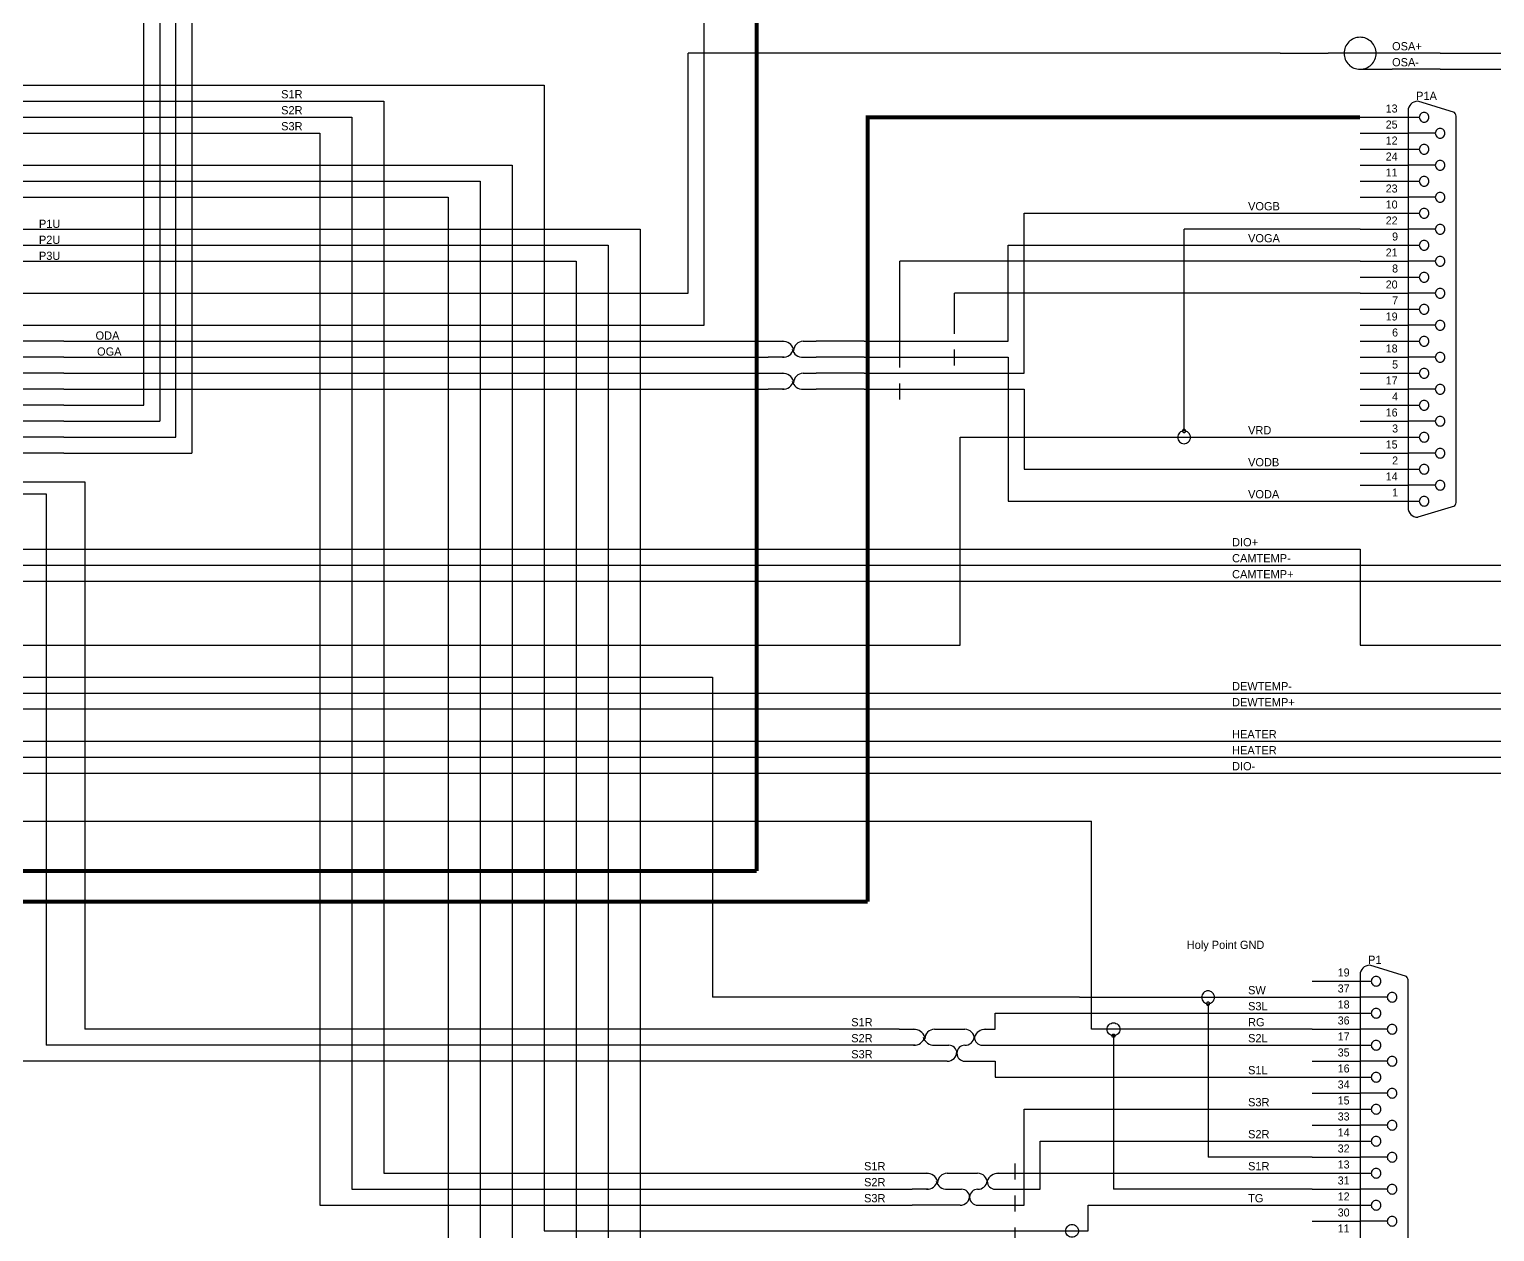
# Model space of a CAD drawing. Extents: x -3.1 to 39.9, y -12.3 to 16.6.
# Drawn here: x 5.88 to 15.04, y 2.93 to 10.45 of the extents above; entities that cross this region are included whole.
import ezdxf

# ---------------------------------------------------------------- set-up
doc = ezdxf.new("R2010")
doc.units = 0
doc.header["$LTSCALE"] = 0.35
doc.header["$MEASUREMENT"] = 0
doc.linetypes.add('HIDDEN', pattern=[0.375, 0.25, -0.125])
for name, color, linetype in [('COMMENTS', 7, 'Continuous'), ('PARTS', 7, 'Continuous'), ('PARTTEXT', 7, 'Continuous'), ('WIRE', 7, 'Continuous')]:
    doc.layers.add(name, color=color, linetype=linetype)

msp = doc.modelspace()

# ---------------------------------------------------------------- linework, layer by layer
for p, q in [((10.1, 8.6), (10.1, 10.6)), ((10, 8.8), (10, 10.3)), ((14.7, 10.3), (15.1577, 10.3)), ((14.7, 10.2), (15.2807, 10.2)), ((14.2, 9.2), (13.1, 9.2)), ((13.1, 8), (13.1, 9.2)), ((11.3231, 8.3412), (11.3231, 9)), ((14.2, 9), (11.3231, 9)), ((11.6645, 8.5459), (11.6645, 8.8)), ((14.2, 8.8), (11.6645, 8.8)), ((13.9, 3.2), (12.6591, 3.2))]:
    msp.add_line(p, q)
at = {"linetype": 'HIDDEN'}
for p, q in [((11.6645, 8.3497), (11.6645, 8.5459)), ((11.3231, 8.1366), (11.3231, 8.3412)), ((12.0425, 3.3605), (12.0425, 2.8))]:
    msp.add_line(p, q, dxfattribs=at)
at = {"lineweight": -3}
for p, q in [((5.7173, 7.621), (6.2311, 7.621)), ((6.2311, 7.621), (6.2311, 4.2)), ((5.7173, 7.5475), (5.9883, 7.5475)), ((5.9883, 7.5475), (5.9883, 4.1)), ((5.7, 5.5), (12.5216, 5.5)), ((12.4457, 4.4), (10.1531, 4.4)), ((11.9199, 4.2), (11.9199, 4.3)), ((13.2499, 4.3), (13.2499, 3.4)), ((11.3199, 4.2), (6.2311, 4.2)), ((12.6591, 4.16), (12.6591, 3.2)), ((11.3199, 4.1), (5.9883, 4.1)), ((11.3199, 4), (5.8176, 4)), ((11.9199, 4), (11.9199, 3.9)), ((13.9, 3.4), (13.2499, 3.4))]:
    msp.add_line(p, q, dxfattribs=at)
at = {"lineweight": -3, "const_width": 0.025}
for points in [[(11.5, 13.7999), (10.4291, 13.7999), (10.4291, 5.1889)], [(12.1, 9.9), (11.1221, 9.9), (11.1221, 4.9983)], [(10.4291, 5.1889), (4.6111, 5.1889), (4.6111, 4.1883), (3.0614, 4.1883), (3.0614, 3.4498)], [(11.1221, 4.9983), (4.9449, 4.9983), (4.9449, 3.8786), (3.3475, 3.8786), (3.3475, 3.4736)]]:
    msp.add_lwpolyline(points, dxfattribs=at)
at = {"layer": 'PARTS'}
for p, q in [((13.7, 10.3), (14, 10.3)), ((14.7, 10.3), (14.4, 10.3)), ((14.7, 10.2), (14.4, 10.2)), ((14.2, 9.9), (14.5, 9.9)), ((14.2, 9.8), (14.5, 9.8)), ((14.2, 9.7), (14.5, 9.7)), ((14.2, 9.6), (14.5, 9.6)), ((14.2, 9.5), (14.5, 9.5)), ((14.2, 9.4), (14.5, 9.4)), ((14.2, 9.3), (14.5, 9.3)), ((14.2, 9.2), (14.5, 9.2)), ((14.2, 9.1), (14.5, 9.1)), ((14.2, 9), (14.5, 9)), ((14.2, 8.9), (14.5, 8.9)), ((14.2, 8.8), (14.5, 8.8)), ((14.2, 8.7), (14.5, 8.7)), ((14.2, 8.6), (14.5, 8.6)), ((6.1, 8.5), (5.8, 8.5)), ((10.2, 8.5), (10.5, 8.5)), ((11.1, 8.5), (10.8, 8.5)), ((14.2, 8.5), (14.5, 8.5)), ((6.1, 8.4), (5.8, 8.4)), ((10.2, 8.4), (10.5, 8.4)), ((11.1, 8.4), (10.8, 8.4)), ((14.2, 8.4), (14.5, 8.4)), ((6.1, 8.3), (5.8, 8.3)), ((10.2, 8.3), (10.5, 8.3)), ((11.1, 8.3), (10.8, 8.3)), ((14.2, 8.3), (14.5, 8.3)), ((6.1, 8.2), (5.8, 8.2)), ((10.2, 8.2), (10.5, 8.2)), ((11.1, 8.2), (10.8, 8.2)), ((14.2, 8.2), (14.5, 8.2)), ((6.1, 8.1), (5.8, 8.1)), ((14.2, 8.1), (14.5, 8.1)), ((6.1, 8), (5.8, 8)), ((14.2, 8), (14.5, 8)), ((6.1, 7.9), (5.8, 7.9)), ((14.2, 7.9), (14.5, 7.9)), ((6.1, 7.8), (5.8, 7.8)), ((14.2, 7.8), (14.5, 7.8)), ((14.2, 7.7), (14.5, 7.7)), ((14.2, 7.6), (14.5, 7.6)), ((14.2, 7.5), (14.5, 7.5)), ((13.9, 4.5), (14.2, 4.5)), ((13.9, 4.4), (14.2, 4.4)), ((13.9, 4.3), (14.2, 4.3)), ((13.9, 4.2), (14.2, 4.2)), ((13.9, 4.1), (14.2, 4.1)), ((13.9, 4), (14.2, 4)), ((13.9, 3.9), (14.2, 3.9)), ((13.9, 3.8), (14.2, 3.8)), ((13.9, 3.7), (14.2, 3.7)), ((13.9, 3.6), (14.2, 3.6)), ((13.9, 3.5), (14.2, 3.5)), ((13.9, 3.4), (14.2, 3.4)), ((13.9, 3.3), (14.2, 3.3)), ((13.9, 3.2), (14.2, 3.2)), ((13.9, 3.1), (14.2, 3.1)), ((13.9, 3), (14.2, 3))]:
    msp.add_line(p, q, dxfattribs=at)
for points in [[(14.3, 10.3, 0.0985), (14.2924, 10.3383, 0.0985), (14.2707, 10.3707, 0.0985), (14.2383, 10.3924, 0.0985), (14.2, 10.4, 0.0985), (14.1617, 10.3924, 0.0985), (14.1293, 10.3707, 0.0985), (14.1076, 10.3383, 0.0985), (14.1, 10.3, 0.0985), (14.1076, 10.2617, 0.0985), (14.1293, 10.2293, 0.0985), (14.1617, 10.2076, 0.0985), (14.2, 10.2, 0.0985), (14.2383, 10.2076, 0.0985), (14.2707, 10.2293, 0.0985), (14.2924, 10.2617, 0.0985)], [(14.63, 9.9, 0.0985), (14.6277, 9.9115, 0.0985), (14.6212, 9.9212, 0.0985), (14.6115, 9.9277, 0.0985), (14.6, 9.93, 0.0985), (14.5885, 9.9277, 0.0985), (14.5788, 9.9212, 0.0985), (14.5723, 9.9115, 0.0985), (14.57, 9.9, 0.0985), (14.5723, 9.8885, 0.0985), (14.5788, 9.8788, 0.0985), (14.5885, 9.8723, 0.0985), (14.6, 9.87, 0.0985), (14.6115, 9.8723, 0.0985), (14.6212, 9.8788, 0.0985), (14.6277, 9.8885, 0.0985)], [(14.73, 9.8, 0.0985), (14.7277, 9.8115, 0.0985), (14.7212, 9.8212, 0.0985), (14.7115, 9.8277, 0.0985), (14.7, 9.83, 0.0985), (14.6885, 9.8277, 0.0985), (14.6788, 9.8212, 0.0985), (14.6723, 9.8115, 0.0985), (14.67, 9.8, 0.0985), (14.6723, 9.7885, 0.0985), (14.6788, 9.7788, 0.0985), (14.6885, 9.7723, 0.0985), (14.7, 9.77, 0.0985), (14.7115, 9.7723, 0.0985), (14.7212, 9.7788, 0.0985), (14.7277, 9.7885, 0.0985)], [(14.63, 9.7, 0.0985), (14.6277, 9.7115, 0.0985), (14.6212, 9.7212, 0.0985), (14.6115, 9.7277, 0.0985), (14.6, 9.73, 0.0985), (14.5885, 9.7277, 0.0985), (14.5788, 9.7212, 0.0985), (14.5723, 9.7115, 0.0985), (14.57, 9.7, 0.0985), (14.5723, 9.6885, 0.0985), (14.5788, 9.6788, 0.0985), (14.5885, 9.6723, 0.0985), (14.6, 9.67, 0.0985), (14.6115, 9.6723, 0.0985), (14.6212, 9.6788, 0.0985), (14.6277, 9.6885, 0.0985)], [(14.73, 9.6, 0.0985), (14.7277, 9.6115, 0.0985), (14.7212, 9.6212, 0.0985), (14.7115, 9.6277, 0.0985), (14.7, 9.63, 0.0985), (14.6885, 9.6277, 0.0985), (14.6788, 9.6212, 0.0985), (14.6723, 9.6115, 0.0985), (14.67, 9.6, 0.0985), (14.6723, 9.5885, 0.0985), (14.6788, 9.5788, 0.0985), (14.6885, 9.5723, 0.0985), (14.7, 9.57, 0.0985), (14.7115, 9.5723, 0.0985), (14.7212, 9.5788, 0.0985), (14.7277, 9.5885, 0.0985)], [(14.63, 9.5, 0.0985), (14.6277, 9.5115, 0.0985), (14.6212, 9.5212, 0.0985), (14.6115, 9.5277, 0.0985), (14.6, 9.53, 0.0985), (14.5885, 9.5277, 0.0985), (14.5788, 9.5212, 0.0985), (14.5723, 9.5115, 0.0985), (14.57, 9.5, 0.0985), (14.5723, 9.4885, 0.0985), (14.5788, 9.4788, 0.0985), (14.5885, 9.4723, 0.0985), (14.6, 9.47, 0.0985), (14.6115, 9.4723, 0.0985), (14.6212, 9.4788, 0.0985), (14.6277, 9.4885, 0.0985)], [(14.73, 9.4, 0.0985), (14.7277, 9.4115, 0.0985), (14.7212, 9.4212, 0.0985), (14.7115, 9.4277, 0.0985), (14.7, 9.43, 0.0985), (14.6885, 9.4277, 0.0985), (14.6788, 9.4212, 0.0985), (14.6723, 9.4115, 0.0985), (14.67, 9.4, 0.0985), (14.6723, 9.3885, 0.0985), (14.6788, 9.3788, 0.0985), (14.6885, 9.3723, 0.0985), (14.7, 9.37, 0.0985), (14.7115, 9.3723, 0.0985), (14.7212, 9.3788, 0.0985), (14.7277, 9.3885, 0.0985)], [(14.63, 9.3, 0.0985), (14.6277, 9.3115, 0.0985), (14.6212, 9.3212, 0.0985), (14.6115, 9.3277, 0.0985), (14.6, 9.33, 0.0985), (14.5885, 9.3277, 0.0985), (14.5788, 9.3212, 0.0985), (14.5723, 9.3115, 0.0985), (14.57, 9.3, 0.0985), (14.5723, 9.2885, 0.0985), (14.5788, 9.2788, 0.0985), (14.5885, 9.2723, 0.0985), (14.6, 9.27, 0.0985), (14.6115, 9.2723, 0.0985), (14.6212, 9.2788, 0.0985), (14.6277, 9.2885, 0.0985)], [(14.73, 9.2, 0.0985), (14.7277, 9.2115, 0.0985), (14.7212, 9.2212, 0.0985), (14.7115, 9.2277, 0.0985), (14.7, 9.23, 0.0985), (14.6885, 9.2277, 0.0985), (14.6788, 9.2212, 0.0985), (14.6723, 9.2115, 0.0985), (14.67, 9.2, 0.0985), (14.6723, 9.1885, 0.0985), (14.6788, 9.1788, 0.0985), (14.6885, 9.1723, 0.0985), (14.7, 9.17, 0.0985), (14.7115, 9.1723, 0.0985), (14.7212, 9.1788, 0.0985), (14.7277, 9.1885, 0.0985)], [(14.63, 9.1, 0.0985), (14.6277, 9.1115, 0.0985), (14.6212, 9.1212, 0.0985), (14.6115, 9.1277, 0.0985), (14.6, 9.13, 0.0985), (14.5885, 9.1277, 0.0985), (14.5788, 9.1212, 0.0985), (14.5723, 9.1115, 0.0985), (14.57, 9.1, 0.0985), (14.5723, 9.0885, 0.0985), (14.5788, 9.0788, 0.0985), (14.5885, 9.0723, 0.0985), (14.6, 9.07, 0.0985), (14.6115, 9.0723, 0.0985), (14.6212, 9.0788, 0.0985), (14.6277, 9.0885, 0.0985)], [(14.73, 9, 0.0985), (14.7277, 9.0115, 0.0985), (14.7212, 9.0212, 0.0985), (14.7115, 9.0277, 0.0985), (14.7, 9.03, 0.0985), (14.6885, 9.0277, 0.0985), (14.6788, 9.0212, 0.0985), (14.6723, 9.0115, 0.0985), (14.67, 9, 0.0985), (14.6723, 8.9885, 0.0985), (14.6788, 8.9788, 0.0985), (14.6885, 8.9723, 0.0985), (14.7, 8.97, 0.0985), (14.7115, 8.9723, 0.0985), (14.7212, 8.9788, 0.0985), (14.7277, 8.9885, 0.0985)], [(14.63, 8.9, 0.0985), (14.6277, 8.9115, 0.0985), (14.6212, 8.9212, 0.0985), (14.6115, 8.9277, 0.0985), (14.6, 8.93, 0.0985), (14.5885, 8.9277, 0.0985), (14.5788, 8.9212, 0.0985), (14.5723, 8.9115, 0.0985), (14.57, 8.9, 0.0985), (14.5723, 8.8885, 0.0985), (14.5788, 8.8788, 0.0985), (14.5885, 8.8723, 0.0985), (14.6, 8.87, 0.0985), (14.6115, 8.8723, 0.0985), (14.6212, 8.8788, 0.0985), (14.6277, 8.8885, 0.0985)], [(14.73, 8.8, 0.0985), (14.7277, 8.8115, 0.0985), (14.7212, 8.8212, 0.0985), (14.7115, 8.8277, 0.0985), (14.7, 8.83, 0.0985), (14.6885, 8.8277, 0.0985), (14.6788, 8.8212, 0.0985), (14.6723, 8.8115, 0.0985), (14.67, 8.8, 0.0985), (14.6723, 8.7885, 0.0985), (14.6788, 8.7788, 0.0985), (14.6885, 8.7723, 0.0985), (14.7, 8.77, 0.0985), (14.7115, 8.7723, 0.0985), (14.7212, 8.7788, 0.0985), (14.7277, 8.7885, 0.0985)], [(14.63, 8.7, 0.0985), (14.6277, 8.7115, 0.0985), (14.6212, 8.7212, 0.0985), (14.6115, 8.7277, 0.0985), (14.6, 8.73, 0.0985), (14.5885, 8.7277, 0.0985), (14.5788, 8.7212, 0.0985), (14.5723, 8.7115, 0.0985), (14.57, 8.7, 0.0985), (14.5723, 8.6885, 0.0985), (14.5788, 8.6788, 0.0985), (14.5885, 8.6723, 0.0985), (14.6, 8.67, 0.0985), (14.6115, 8.6723, 0.0985), (14.6212, 8.6788, 0.0985), (14.6277, 8.6885, 0.0985)], [(14.73, 8.6, 0.0985), (14.7277, 8.6115, 0.0985), (14.7212, 8.6212, 0.0985), (14.7115, 8.6277, 0.0985), (14.7, 8.63, 0.0985), (14.6885, 8.6277, 0.0985), (14.6788, 8.6212, 0.0985), (14.6723, 8.6115, 0.0985), (14.67, 8.6, 0.0985), (14.6723, 8.5885, 0.0985), (14.6788, 8.5788, 0.0985), (14.6885, 8.5723, 0.0985), (14.7, 8.57, 0.0985), (14.7115, 8.5723, 0.0985), (14.7212, 8.5788, 0.0985), (14.7277, 8.5885, 0.0985)], [(14.63, 8.5, 0.0985), (14.6277, 8.5115, 0.0985), (14.6212, 8.5212, 0.0985), (14.6115, 8.5277, 0.0985), (14.6, 8.53, 0.0985), (14.5885, 8.5277, 0.0985), (14.5788, 8.5212, 0.0985), (14.5723, 8.5115, 0.0985), (14.57, 8.5, 0.0985), (14.5723, 8.4885, 0.0985), (14.5788, 8.4788, 0.0985), (14.5885, 8.4723, 0.0985), (14.6, 8.47, 0.0985), (14.6115, 8.4723, 0.0985), (14.6212, 8.4788, 0.0985), (14.6277, 8.4885, 0.0985)], [(14.73, 8.4, 0.0985), (14.7277, 8.4115, 0.0985), (14.7212, 8.4212, 0.0985), (14.7115, 8.4277, 0.0985), (14.7, 8.43, 0.0985), (14.6885, 8.4277, 0.0985), (14.6788, 8.4212, 0.0985), (14.6723, 8.4115, 0.0985), (14.67, 8.4, 0.0985), (14.6723, 8.3885, 0.0985), (14.6788, 8.3788, 0.0985), (14.6885, 8.3723, 0.0985), (14.7, 8.37, 0.0985), (14.7115, 8.3723, 0.0985), (14.7212, 8.3788, 0.0985), (14.7277, 8.3885, 0.0985)], [(14.63, 8.3, 0.0985), (14.6277, 8.3115, 0.0985), (14.6212, 8.3212, 0.0985), (14.6115, 8.3277, 0.0985), (14.6, 8.33, 0.0985), (14.5885, 8.3277, 0.0985), (14.5788, 8.3212, 0.0985), (14.5723, 8.3115, 0.0985), (14.57, 8.3, 0.0985), (14.5723, 8.2885, 0.0985), (14.5788, 8.2788, 0.0985), (14.5885, 8.2723, 0.0985), (14.6, 8.27, 0.0985), (14.6115, 8.2723, 0.0985), (14.6212, 8.2788, 0.0985), (14.6277, 8.2885, 0.0985)], [(14.73, 8.2, 0.0985), (14.7277, 8.2115, 0.0985), (14.7212, 8.2212, 0.0985), (14.7115, 8.2277, 0.0985), (14.7, 8.23, 0.0985), (14.6885, 8.2277, 0.0985), (14.6788, 8.2212, 0.0985), (14.6723, 8.2115, 0.0985), (14.67, 8.2, 0.0985), (14.6723, 8.1885, 0.0985), (14.6788, 8.1788, 0.0985), (14.6885, 8.1723, 0.0985), (14.7, 8.17, 0.0985), (14.7115, 8.1723, 0.0985), (14.7212, 8.1788, 0.0985), (14.7277, 8.1885, 0.0985)], [(14.63, 8.1, 0.0985), (14.6277, 8.1115, 0.0985), (14.6212, 8.1212, 0.0985), (14.6115, 8.1277, 0.0985), (14.6, 8.13, 0.0985), (14.5885, 8.1277, 0.0985), (14.5788, 8.1212, 0.0985), (14.5723, 8.1115, 0.0985), (14.57, 8.1, 0.0985), (14.5723, 8.0885, 0.0985), (14.5788, 8.0788, 0.0985), (14.5885, 8.0723, 0.0985), (14.6, 8.07, 0.0985), (14.6115, 8.0723, 0.0985), (14.6212, 8.0788, 0.0985), (14.6277, 8.0885, 0.0985)], [(14.73, 8, 0.0985), (14.7277, 8.0115, 0.0985), (14.7212, 8.0212, 0.0985), (14.7115, 8.0277, 0.0985), (14.7, 8.03, 0.0985), (14.6885, 8.0277, 0.0985), (14.6788, 8.0212, 0.0985), (14.6723, 8.0115, 0.0985), (14.67, 8, 0.0985), (14.6723, 7.9885, 0.0985), (14.6788, 7.9788, 0.0985), (14.6885, 7.9723, 0.0985), (14.7, 7.97, 0.0985), (14.7115, 7.9723, 0.0985), (14.7212, 7.9788, 0.0985), (14.7277, 7.9885, 0.0985)], [(13.14, 7.9, 0.0985), (13.137, 7.9153, 0.0985), (13.1283, 7.9283, 0.0985), (13.1153, 7.937, 0.0985), (13.1, 7.94, 0.0985), (13.0847, 7.937, 0.0985), (13.0717, 7.9283, 0.0985), (13.063, 7.9153, 0.0985), (13.06, 7.9, 0.0985), (13.063, 7.8847, 0.0985), (13.0717, 7.8717, 0.0985), (13.0847, 7.863, 0.0985), (13.1, 7.86, 0.0985), (13.1153, 7.863, 0.0985), (13.1283, 7.8717, 0.0985), (13.137, 7.8847, 0.0985)], [(13.11, 7.94, 0.0985), (13.1092, 7.9438, 0.0985), (13.1071, 7.9471, 0.0985), (13.1038, 7.9492, 0.0985), (13.1, 7.95, 0.0985), (13.0962, 7.9492, 0.0985), (13.0929, 7.9471, 0.0985), (13.0908, 7.9438, 0.0985), (13.09, 7.94, 0.0985), (13.0908, 7.9362, 0.0985), (13.0929, 7.9329, 0.0985), (13.0962, 7.9308, 0.0985), (13.1, 7.93, 0.0985), (13.1038, 7.9308, 0.0985), (13.1071, 7.9329, 0.0985), (13.1092, 7.9362, 0.0985)], [(14.63, 7.9, 0.0985), (14.6277, 7.9115, 0.0985), (14.6212, 7.9212, 0.0985), (14.6115, 7.9277, 0.0985), (14.6, 7.93, 0.0985), (14.5885, 7.9277, 0.0985), (14.5788, 7.9212, 0.0985), (14.5723, 7.9115, 0.0985), (14.57, 7.9, 0.0985), (14.5723, 7.8885, 0.0985), (14.5788, 7.8788, 0.0985), (14.5885, 7.8723, 0.0985), (14.6, 7.87, 0.0985), (14.6115, 7.8723, 0.0985), (14.6212, 7.8788, 0.0985), (14.6277, 7.8885, 0.0985)], [(14.73, 7.8, 0.0985), (14.7277, 7.8115, 0.0985), (14.7212, 7.8212, 0.0985), (14.7115, 7.8277, 0.0985), (14.7, 7.83, 0.0985), (14.6885, 7.8277, 0.0985), (14.6788, 7.8212, 0.0985), (14.6723, 7.8115, 0.0985), (14.67, 7.8, 0.0985), (14.6723, 7.7885, 0.0985), (14.6788, 7.7788, 0.0985), (14.6885, 7.7723, 0.0985), (14.7, 7.77, 0.0985), (14.7115, 7.7723, 0.0985), (14.7212, 7.7788, 0.0985), (14.7277, 7.7885, 0.0985)], [(14.63, 7.7, 0.0985), (14.6277, 7.7115, 0.0985), (14.6212, 7.7212, 0.0985), (14.6115, 7.7277, 0.0985), (14.6, 7.73, 0.0985), (14.5885, 7.7277, 0.0985), (14.5788, 7.7212, 0.0985), (14.5723, 7.7115, 0.0985), (14.57, 7.7, 0.0985), (14.5723, 7.6885, 0.0985), (14.5788, 7.6788, 0.0985), (14.5885, 7.6723, 0.0985), (14.6, 7.67, 0.0985), (14.6115, 7.6723, 0.0985), (14.6212, 7.6788, 0.0985), (14.6277, 7.6885, 0.0985)], [(14.73, 7.6, 0.0985), (14.7277, 7.6115, 0.0985), (14.7212, 7.6212, 0.0985), (14.7115, 7.6277, 0.0985), (14.7, 7.63, 0.0985), (14.6885, 7.6277, 0.0985), (14.6788, 7.6212, 0.0985), (14.6723, 7.6115, 0.0985), (14.67, 7.6, 0.0985), (14.6723, 7.5885, 0.0985), (14.6788, 7.5788, 0.0985), (14.6885, 7.5723, 0.0985), (14.7, 7.57, 0.0985), (14.7115, 7.5723, 0.0985), (14.7212, 7.5788, 0.0985), (14.7277, 7.5885, 0.0985)], [(14.63, 7.5, 0.0985), (14.6277, 7.5115, 0.0985), (14.6212, 7.5212, 0.0985), (14.6115, 7.5277, 0.0985), (14.6, 7.53, 0.0985), (14.5885, 7.5277, 0.0985), (14.5788, 7.5212, 0.0985), (14.5723, 7.5115, 0.0985), (14.57, 7.5, 0.0985), (14.5723, 7.4885, 0.0985), (14.5788, 7.4788, 0.0985), (14.5885, 7.4723, 0.0985), (14.6, 7.47, 0.0985), (14.6115, 7.4723, 0.0985), (14.6212, 7.4788, 0.0985), (14.6277, 7.4885, 0.0985)], [(14.33, 4.5, 0.0985), (14.3277, 4.5115, 0.0985), (14.3212, 4.5212, 0.0985), (14.3115, 4.5277, 0.0985), (14.3, 4.53, 0.0985), (14.2885, 4.5277, 0.0985), (14.2788, 4.5212, 0.0985), (14.2723, 4.5115, 0.0985), (14.27, 4.5, 0.0985), (14.2723, 4.4885, 0.0985), (14.2788, 4.4788, 0.0985), (14.2885, 4.4723, 0.0985), (14.3, 4.47, 0.0985), (14.3115, 4.4723, 0.0985), (14.3212, 4.4788, 0.0985), (14.3277, 4.4885, 0.0985)], [(13.2899, 4.4, 0.0985), (13.2869, 4.4153, 0.0985), (13.2782, 4.4283, 0.0985), (13.2652, 4.437, 0.0985), (13.2499, 4.44, 0.0985), (13.2346, 4.437, 0.0985), (13.2216, 4.4283, 0.0985), (13.2129, 4.4153, 0.0985), (13.2099, 4.4, 0.0985), (13.2129, 4.3847, 0.0985), (13.2216, 4.3717, 0.0985), (13.2346, 4.363, 0.0985), (13.2499, 4.36, 0.0985), (13.2652, 4.363, 0.0985), (13.2782, 4.3717, 0.0985), (13.2869, 4.3847, 0.0985)], [(14.43, 4.4, 0.0985), (14.4277, 4.4115, 0.0985), (14.4212, 4.4212, 0.0985), (14.4115, 4.4277, 0.0985), (14.4, 4.43, 0.0985), (14.3885, 4.4277, 0.0985), (14.3788, 4.4212, 0.0985), (14.3723, 4.4115, 0.0985), (14.37, 4.4, 0.0985), (14.3723, 4.3885, 0.0985), (14.3788, 4.3788, 0.0985), (14.3885, 4.3723, 0.0985), (14.4, 4.37, 0.0985), (14.4115, 4.3723, 0.0985), (14.4212, 4.3788, 0.0985), (14.4277, 4.3885, 0.0985)], [(13.2599, 4.36, 0.0985), (13.2591, 4.3638, 0.0985), (13.257, 4.3671, 0.0985), (13.2537, 4.3692, 0.0985), (13.2499, 4.37, 0.0985), (13.2461, 4.3692, 0.0985), (13.2428, 4.3671, 0.0985), (13.2407, 4.3638, 0.0985), (13.2399, 4.36, 0.0985), (13.2407, 4.3562, 0.0985), (13.2428, 4.3529, 0.0985), (13.2461, 4.3508, 0.0985), (13.2499, 4.35, 0.0985), (13.2537, 4.3508, 0.0985), (13.257, 4.3529, 0.0985), (13.2591, 4.3562, 0.0985)], [(14.33, 4.3, 0.0985), (14.3277, 4.3115, 0.0985), (14.3212, 4.3212, 0.0985), (14.3115, 4.3277, 0.0985), (14.3, 4.33, 0.0985), (14.2885, 4.3277, 0.0985), (14.2788, 4.3212, 0.0985), (14.2723, 4.3115, 0.0985), (14.27, 4.3, 0.0985), (14.2723, 4.2885, 0.0985), (14.2788, 4.2788, 0.0985), (14.2885, 4.2723, 0.0985), (14.3, 4.27, 0.0985), (14.3115, 4.2723, 0.0985), (14.3212, 4.2788, 0.0985), (14.3277, 4.2885, 0.0985)], [(12.699, 4.2, -0.0985), (12.696, 4.1847, -0.0985), (12.6873, 4.1717, -0.0985), (12.6743, 4.163, -0.0985), (12.659, 4.16, -0.0985), (12.6437, 4.163, -0.0985), (12.6307, 4.1717, -0.0985), (12.622, 4.1847, -0.0985), (12.619, 4.2, -0.0985), (12.622, 4.2153, -0.0985), (12.6307, 4.2283, -0.0985), (12.6437, 4.237, -0.0985), (12.659, 4.24, -0.0985), (12.6743, 4.237, -0.0985), (12.6873, 4.2283, -0.0985), (12.696, 4.2153, -0.0985)], [(14.43, 4.2, 0.0985), (14.4277, 4.2115, 0.0985), (14.4212, 4.2212, 0.0985), (14.4115, 4.2277, 0.0985), (14.4, 4.23, 0.0985), (14.3885, 4.2277, 0.0985), (14.3788, 4.2212, 0.0985), (14.3723, 4.2115, 0.0985), (14.37, 4.2, 0.0985), (14.3723, 4.1885, 0.0985), (14.3788, 4.1788, 0.0985), (14.3885, 4.1723, 0.0985), (14.4, 4.17, 0.0985), (14.4115, 4.1723, 0.0985), (14.4212, 4.1788, 0.0985), (14.4277, 4.1885, 0.0985)], [(12.669, 4.16, -0.0985), (12.6682, 4.1562, -0.0985), (12.6661, 4.1529, -0.0985), (12.6628, 4.1508, -0.0985), (12.659, 4.15, -0.0985), (12.6552, 4.1508, -0.0985), (12.6519, 4.1529, -0.0985), (12.6498, 4.1562, -0.0985), (12.649, 4.16, -0.0985), (12.6498, 4.1638, -0.0985), (12.6519, 4.1671, -0.0985), (12.6552, 4.1692, -0.0985), (12.659, 4.17, -0.0985), (12.6628, 4.1692, -0.0985), (12.6661, 4.1671, -0.0985), (12.6682, 4.1638, -0.0985)], [(14.33, 4.1, 0.0985), (14.3277, 4.1115, 0.0985), (14.3212, 4.1212, 0.0985), (14.3115, 4.1277, 0.0985), (14.3, 4.13, 0.0985), (14.2885, 4.1277, 0.0985), (14.2788, 4.1212, 0.0985), (14.2723, 4.1115, 0.0985), (14.27, 4.1, 0.0985), (14.2723, 4.0885, 0.0985), (14.2788, 4.0788, 0.0985), (14.2885, 4.0723, 0.0985), (14.3, 4.07, 0.0985), (14.3115, 4.0723, 0.0985), (14.3212, 4.0788, 0.0985), (14.3277, 4.0885, 0.0985)], [(14.43, 4, 0.0985), (14.4277, 4.0115, 0.0985), (14.4212, 4.0212, 0.0985), (14.4115, 4.0277, 0.0985), (14.4, 4.03, 0.0985), (14.3885, 4.0277, 0.0985), (14.3788, 4.0212, 0.0985), (14.3723, 4.0115, 0.0985), (14.37, 4, 0.0985), (14.3723, 3.9885, 0.0985), (14.3788, 3.9788, 0.0985), (14.3885, 3.9723, 0.0985), (14.4, 3.97, 0.0985), (14.4115, 3.9723, 0.0985), (14.4212, 3.9788, 0.0985), (14.4277, 3.9885, 0.0985)], [(14.33, 3.9, 0.0985), (14.3277, 3.9115, 0.0985), (14.3212, 3.9212, 0.0985), (14.3115, 3.9277, 0.0985), (14.3, 3.93, 0.0985), (14.2885, 3.9277, 0.0985), (14.2788, 3.9212, 0.0985), (14.2723, 3.9115, 0.0985), (14.27, 3.9, 0.0985), (14.2723, 3.8885, 0.0985), (14.2788, 3.8788, 0.0985), (14.2885, 3.8723, 0.0985), (14.3, 3.87, 0.0985), (14.3115, 3.8723, 0.0985), (14.3212, 3.8788, 0.0985), (14.3277, 3.8885, 0.0985)], [(14.43, 3.8, 0.0985), (14.4277, 3.8115, 0.0985), (14.4212, 3.8212, 0.0985), (14.4115, 3.8277, 0.0985), (14.4, 3.83, 0.0985), (14.3885, 3.8277, 0.0985), (14.3788, 3.8212, 0.0985), (14.3723, 3.8115, 0.0985), (14.37, 3.8, 0.0985), (14.3723, 3.7885, 0.0985), (14.3788, 3.7788, 0.0985), (14.3885, 3.7723, 0.0985), (14.4, 3.77, 0.0985), (14.4115, 3.7723, 0.0985), (14.4212, 3.7788, 0.0985), (14.4277, 3.7885, 0.0985)], [(14.33, 3.7, 0.0985), (14.3277, 3.7115, 0.0985), (14.3212, 3.7212, 0.0985), (14.3115, 3.7277, 0.0985), (14.3, 3.73, 0.0985), (14.2885, 3.7277, 0.0985), (14.2788, 3.7212, 0.0985), (14.2723, 3.7115, 0.0985), (14.27, 3.7, 0.0985), (14.2723, 3.6885, 0.0985), (14.2788, 3.6788, 0.0985), (14.2885, 3.6723, 0.0985), (14.3, 3.67, 0.0985), (14.3115, 3.6723, 0.0985), (14.3212, 3.6788, 0.0985), (14.3277, 3.6885, 0.0985)], [(14.43, 3.6, 0.0985), (14.4277, 3.6115, 0.0985), (14.4212, 3.6212, 0.0985), (14.4115, 3.6277, 0.0985), (14.4, 3.63, 0.0985), (14.3885, 3.6277, 0.0985), (14.3788, 3.6212, 0.0985), (14.3723, 3.6115, 0.0985), (14.37, 3.6, 0.0985), (14.3723, 3.5885, 0.0985), (14.3788, 3.5788, 0.0985), (14.3885, 3.5723, 0.0985), (14.4, 3.57, 0.0985), (14.4115, 3.5723, 0.0985), (14.4212, 3.5788, 0.0985), (14.4277, 3.5885, 0.0985)], [(14.33, 3.5, 0.0985), (14.3277, 3.5115, 0.0985), (14.3212, 3.5212, 0.0985), (14.3115, 3.5277, 0.0985), (14.3, 3.53, 0.0985), (14.2885, 3.5277, 0.0985), (14.2788, 3.5212, 0.0985), (14.2723, 3.5115, 0.0985), (14.27, 3.5, 0.0985), (14.2723, 3.4885, 0.0985), (14.2788, 3.4788, 0.0985), (14.2885, 3.4723, 0.0985), (14.3, 3.47, 0.0985), (14.3115, 3.4723, 0.0985), (14.3212, 3.4788, 0.0985), (14.3277, 3.4885, 0.0985)], [(14.43, 3.4, 0.0985), (14.4277, 3.4115, 0.0985), (14.4212, 3.4212, 0.0985), (14.4115, 3.4277, 0.0985), (14.4, 3.43, 0.0985), (14.3885, 3.4277, 0.0985), (14.3788, 3.4212, 0.0985), (14.3723, 3.4115, 0.0985), (14.37, 3.4, 0.0985), (14.3723, 3.3885, 0.0985), (14.3788, 3.3788, 0.0985), (14.3885, 3.3723, 0.0985), (14.4, 3.37, 0.0985), (14.4115, 3.3723, 0.0985), (14.4212, 3.3788, 0.0985), (14.4277, 3.3885, 0.0985)], [(14.33, 3.3, 0.0985), (14.3277, 3.3115, 0.0985), (14.3212, 3.3212, 0.0985), (14.3115, 3.3277, 0.0985), (14.3, 3.33, 0.0985), (14.2885, 3.3277, 0.0985), (14.2788, 3.3212, 0.0985), (14.2723, 3.3115, 0.0985), (14.27, 3.3, 0.0985), (14.2723, 3.2885, 0.0985), (14.2788, 3.2788, 0.0985), (14.2885, 3.2723, 0.0985), (14.3, 3.27, 0.0985), (14.3115, 3.2723, 0.0985), (14.3212, 3.2788, 0.0985), (14.3277, 3.2885, 0.0985)], [(14.43, 3.2, 0.0985), (14.4277, 3.2115, 0.0985), (14.4212, 3.2212, 0.0985), (14.4115, 3.2277, 0.0985), (14.4, 3.23, 0.0985), (14.3885, 3.2277, 0.0985), (14.3788, 3.2212, 0.0985), (14.3723, 3.2115, 0.0985), (14.37, 3.2, 0.0985), (14.3723, 3.1885, 0.0985), (14.3788, 3.1788, 0.0985), (14.3885, 3.1723, 0.0985), (14.4, 3.17, 0.0985), (14.4115, 3.1723, 0.0985), (14.4212, 3.1788, 0.0985), (14.4277, 3.1885, 0.0985)], [(14.33, 3.1, 0.0985), (14.3277, 3.1115, 0.0985), (14.3212, 3.1212, 0.0985), (14.3115, 3.1277, 0.0985), (14.3, 3.13, 0.0985), (14.2885, 3.1277, 0.0985), (14.2788, 3.1212, 0.0985), (14.2723, 3.1115, 0.0985), (14.27, 3.1, 0.0985), (14.2723, 3.0885, 0.0985), (14.2788, 3.0788, 0.0985), (14.2885, 3.0723, 0.0985), (14.3, 3.07, 0.0985), (14.3115, 3.0723, 0.0985), (14.3212, 3.0788, 0.0985), (14.3277, 3.0885, 0.0985)], [(14.43, 3, 0.0985), (14.4277, 3.0115, 0.0985), (14.4212, 3.0212, 0.0985), (14.4115, 3.0277, 0.0985), (14.4, 3.03, 0.0985), (14.3885, 3.0277, 0.0985), (14.3788, 3.0212, 0.0985), (14.3723, 3.0115, 0.0985), (14.37, 3, 0.0985), (14.3723, 2.9885, 0.0985), (14.3788, 2.9788, 0.0985), (14.3885, 2.9723, 0.0985), (14.4, 2.97, 0.0985), (14.4115, 2.9723, 0.0985), (14.4212, 2.9788, 0.0985), (14.4277, 2.9885, 0.0985)], [(12.44, 2.9397, -0.0985), (12.437, 2.9244, -0.0985), (12.4283, 2.9114, -0.0985), (12.4153, 2.9027, -0.0985), (12.4, 2.8997, -0.0985), (12.3847, 2.9027, -0.0985), (12.3717, 2.9114, -0.0985), (12.363, 2.9244, -0.0985), (12.36, 2.9397, -0.0985), (12.363, 2.955, -0.0985), (12.3717, 2.968, -0.0985), (12.3847, 2.9767, -0.0985), (12.4, 2.9797, -0.0985), (12.4153, 2.9767, -0.0985), (12.4283, 2.968, -0.0985), (12.437, 2.955, -0.0985)]]:
    msp.add_lwpolyline(points, format="xyb", close=True, dxfattribs=at)
for points in [[(14.4, 10.3), (14, 10.3)], [(14.2, 10.2), (14.4, 10.2)], [(14.79, 9.93), (14.56, 10)], [(14.5, 9.94), (14.5, 7.46)], [(14.5, 9.9), (14.57, 9.9)], [(14.8, 7.5), (14.8, 9.9)], [(14.67, 9.8), (14.5, 9.8)], [(14.5, 9.7), (14.57, 9.7)], [(14.67, 9.6), (14.5, 9.6)], [(14.5, 9.5), (14.57, 9.5)], [(14.67, 9.4), (14.5, 9.4)], [(14.5, 9.3), (14.57, 9.3)], [(14.67, 9.2), (14.5, 9.2)], [(14.5, 9.1), (14.57, 9.1)], [(14.67, 9), (14.5, 9)], [(14.5, 8.9), (14.57, 8.9)], [(14.67, 8.8), (14.5, 8.8)], [(14.5, 8.7), (14.57, 8.7)], [(14.67, 8.6), (14.5, 8.6)], [(10.5, 8.5), (10.6, 8.5)], [(10.72, 8.5), (10.8, 8.5)], [(14.5, 8.5), (14.57, 8.5)], [(10.6, 8.4), (10.5, 8.4)], [(10.72, 8.4), (10.8, 8.4)], [(14.67, 8.4), (14.5, 8.4)], [(10.5, 8.3), (10.6, 8.3)], [(10.72, 8.3), (10.8, 8.3)], [(14.5, 8.3), (14.57, 8.3)], [(10.6, 8.2), (10.5, 8.2)], [(10.72, 8.2), (10.8, 8.2)], [(14.67, 8.2), (14.5, 8.2)], [(14.5, 8.1), (14.57, 8.1)], [(13.1, 7.94), (13.1, 8)], [(14.67, 8), (14.5, 8)], [(13, 7.9), (13.2, 7.9)], [(14.5, 7.9), (14.57, 7.9)], [(14.67, 7.8), (14.5, 7.8)], [(14.5, 7.7), (14.57, 7.7)], [(14.67, 7.6), (14.5, 7.6)], [(14.5, 7.5), (14.57, 7.5)], [(14.79, 7.47), (14.56, 7.4)], [(14.49, 4.53), (14.26, 4.6)], [(14.2, 4.54), (14.2, 0.86)], [(14.2, 4.5), (14.27, 4.5)], [(14.5, 0.9), (14.5, 4.5)], [(12.6, 4.4), (13.3499, 4.4)], [(14.37, 4.4), (14.2, 4.4)], [(13.2499, 4.36), (13.2499, 4.3)], [(14.2, 4.3), (14.27, 4.3)], [(11.3199, 4.2), (11.4199, 4.2)], [(11.5399, 4.2), (11.6299, 4.2)], [(11.6299, 4.2), (11.7299, 4.2)], [(11.8499, 4.2), (11.9199, 4.2)], [(14.37, 4.2), (14.2, 4.2)], [(11.4199, 4.1), (11.3199, 4.1)], [(11.5399, 4.1), (11.6299, 4.1)], [(11.8399, 4.1), (11.9199, 4.1)], [(14.2, 4.1), (14.27, 4.1)], [(11.6199, 4), (11.3199, 4)], [(11.7299, 4), (11.9199, 4)], [(14.37, 4), (14.2, 4)], [(14.2, 3.9), (14.27, 3.9)], [(14.37, 3.8), (14.2, 3.8)], [(14.2, 3.7), (14.27, 3.7)], [(14.37, 3.6), (14.2, 3.6)], [(14.2, 3.5), (14.27, 3.5)], [(14.37, 3.4), (14.2, 3.4)], [(11.4, 3.3), (11.5, 3.3)], [(11.62, 3.3), (11.71, 3.3)], [(11.71, 3.3), (11.81, 3.3)], [(11.93, 3.3), (12, 3.3)], [(14.2, 3.3), (14.27, 3.3)], [(11.5, 3.2), (11.4, 3.2)], [(11.62, 3.2), (11.71, 3.2)], [(11.92, 3.2), (12, 3.2)], [(14.37, 3.2), (14.2, 3.2)], [(11.7, 3.1), (11.4, 3.1)], [(11.81, 3.1), (12, 3.1)], [(14.2, 3.1), (14.27, 3.1)], [(12.3, 2.9397), (12.5, 2.9397)], [(14.37, 3), (14.2, 3)]]:
    msp.add_lwpolyline(points, dxfattribs=at)
for points in [[(14.56, 10, 0.4142), (14.5, 9.94)], [(14.8, 9.9, 0.1989), (14.79, 9.93)], [(10.66, 8.45, 0.3349), (10.59, 8.5)], [(10.59, 8.4, 0.3349), (10.66, 8.45)], [(10.65, 8.45, 0.3349), (10.72, 8.4)], [(10.72, 8.5, 0.4142), (10.66, 8.44)], [(10.66, 8.25, 0.3349), (10.59, 8.3)], [(10.59, 8.2, 0.3349), (10.66, 8.25)], [(10.65, 8.25, 0.3349), (10.72, 8.2)], [(10.72, 8.3, 0.4142), (10.66, 8.24)], [(14.5, 7.46, 0.4142), (14.56, 7.4)], [(14.79, 7.47, 0.1989), (14.8, 7.5)], [(14.26, 4.6, 0.4142), (14.2, 4.54)], [(14.5, 4.5, 0.1989), (14.49, 4.53)], [(11.4799, 4.15, 0.3349), (11.4099, 4.2)], [(11.4099, 4.1, 0.3349), (11.4799, 4.15)], [(11.4699, 4.15, 0.3349), (11.5399, 4.1)], [(11.5399, 4.2, 0.4142), (11.4799, 4.14)], [(11.7899, 4.14, 0.4142), (11.7299, 4.2)], [(11.7299, 4.1, 0.3666), (11.7899, 4.15)], [(11.8599, 4.2, 0.3349), (11.7899, 4.15)], [(11.7899, 4.15, 0.4142), (11.8399, 4.1)], [(11.6199, 4, 0.4142), (11.6799, 4.06)], [(11.6799, 4.05, 0.4142), (11.6299, 4.1)], [(11.7299, 4.1, 0.4142), (11.6799, 4.05)], [(11.6799, 4.05, 0.4142), (11.7299, 4)], [(11.56, 3.25, 0.3349), (11.49, 3.3)], [(11.62, 3.3, 0.4142), (11.56, 3.24)], [(11.87, 3.24, 0.4142), (11.81, 3.3)], [(11.94, 3.3, 0.3349), (11.87, 3.25)], [(11.49, 3.2, 0.3349), (11.56, 3.25)], [(11.55, 3.25, 0.3349), (11.62, 3.2)], [(11.81, 3.2, 0.3666), (11.87, 3.25)], [(11.87, 3.25, 0.4142), (11.92, 3.2)], [(11.7, 3.1, 0.4142), (11.76, 3.16)], [(11.76, 3.15, 0.4142), (11.71, 3.2)], [(11.81, 3.2, 0.4142), (11.76, 3.15)], [(11.76, 3.15, 0.4142), (11.81, 3.1)]]:
    msp.add_lwpolyline(points, format="xyb", dxfattribs=at)
at = {"layer": 'WIRE'}
for points in [[(6.6, 8.1), (6.6, 12.1)], [(6.7, 12), (6.7, 8)], [(6.8, 7.9), (6.8, 11.9)], [(6.9, 11.8), (6.9, 7.8)], [(13.7, 10.3), (10, 10.3)], [(3.3, 10.1), (9.1, 10.1)], [(9.1, 10.1), (9.1, 2.9397)], [(4.7, 10), (8.1, 10)], [(8.1, 10), (8.1, 3.3), (11.4, 3.3)], [(4.7, 9.9), (7.9, 9.9)], [(7.9, 9.9), (7.9, 3.2), (11.4, 3.2)], [(4.7, 9.8), (7.7, 9.8)], [(7.7, 9.8), (7.7, 3.1), (11.4, 3.1)], [(4.7, 9.6), (8.9, 9.6)], [(8.9, 9.6), (8.9, 2.2)], [(4.7, 9.5), (8.7, 9.5)], [(8.7, 9.5), (8.7, 2.1)], [(4.7, 9.4), (8.5, 9.4)], [(8.5, 9.4), (8.5, 2)], [(12.1, 9.3), (14.2, 9.3)], [(12.1, 8.3), (12.1, 9.3)], [(5.8, 9.2), (9.7, 9.2)], [(9.7, 9.2), (9.7, 1.7289), (11, 1.7289)], [(5.8, 9.1), (9.5, 9.1)], [(9.5, 9.1), (9.5, 1.6289), (11, 1.6289)], [(12, 8.5), (12, 9.1001)], [(12, 9.1001), (14.2, 9.1001)], [(5.8, 9), (9.3, 9)], [(9.3, 9), (9.3, 1.5289), (11, 1.5289)], [(3.7, 8.8), (10, 8.8)], [(3, 8.6), (10.1, 8.6)], [(6.1, 8.5), (10.2, 8.5)], [(11.1, 8.5), (12, 8.5)], [(6.1, 8.4), (10.2, 8.4)], [(11.1, 8.4), (12, 8.4)], [(12, 8.4), (12, 7.5)], [(6.1, 8.3), (10.2, 8.3)], [(11.1, 8.3), (12.1, 8.3)], [(6.1, 8.2), (10.2, 8.2)], [(11.1, 8.2), (12.1, 8.2)], [(12.1, 8.2), (12.1, 7.7)], [(6.1, 8.1), (6.6, 8.1)], [(6.1, 8), (6.7, 8)], [(6.1, 7.9), (6.8, 7.9)], [(11.7, 7.9), (13, 7.9)], [(11.7, 6.6), (11.7, 7.9)], [(13.2, 7.9), (14.2, 7.9)], [(6.1, 7.8), (6.9, 7.8)], [(12.1, 7.7), (14.2, 7.7)], [(12, 7.5), (14.2, 7.5)], [(2.2, 7.2), (14.2, 7.2)], [(14.2, 7.2), (14.2, 6.6)], [(2.2, 7.1), (16.1, 7.1)], [(4.2, 7), (15.9, 7)], [(2.5, 6.6), (11.7, 6.6)], [(14.2, 6.6), (17.2, 6.6)], [(3.5658, 6.4), (10.1531, 6.4), (10.1531, 4.4)], [(4.1928, 5), (4.1928, 6.3), (16.4, 6.3)], [(15.6, 6.2), (4, 6.2)], [(2.1, 6), (16.6, 6)], [(2.1, 5.9), (16.8, 5.9)], [(2, 5.8), (17, 5.8)], [(13.9, 4.2), (12.5216, 4.2), (12.5216, 5.5)], [(12.4457, 4.4), (12.6, 4.4)], [(13.3499, 4.4), (13.9, 4.4)], [(11.9199, 4.3), (13.9, 4.3)], [(11.9199, 4.1), (13.9, 4.1)], [(11.9199, 3.9), (13.9, 3.9)], [(12.1, 3.7), (13.9, 3.7)], [(12.1, 3.1), (12.1, 3.7)], [(12.2, 3.2), (12.2, 3.5)], [(12.2, 3.5), (13.9, 3.5)], [(12, 3.3), (12.3, 3.3)], [(12.3, 3.3), (13.9, 3.3)], [(12.3, 3.3), (12.3, 3.3)], [(12, 3.2), (12.2, 3.2)], [(12, 3.1), (12.1, 3.1)], [(12.5, 2.9397), (12.5, 3.1)], [(12.5, 3.1), (13.9, 3.1)], [(9.1, 2.9397), (12.4, 2.9397)]]:
    msp.add_lwpolyline(points, dxfattribs=at)
at = {"layer": 'WIRE', "const_width": 0.025}
msp.add_lwpolyline([(12.1, 9.9), (14.2, 9.9)], dxfattribs=at)

# ---------------------------------------------------------------- texts
at = {"layer": 'COMMENTS', "lineweight": -3}
for s, p in [('OSA+', (14.4, 10.3186)), ('OSA-', (14.4, 10.2186)), ('S1R', (7.4572, 10.0186)), ('S2R', (7.4572, 9.9186)), ('S3R', (7.4572, 9.8186)), ('VOGB', (13.5, 9.3186)), ('P1U', (5.9435, 9.2087)), ('P2U', (5.9435, 9.1087)), ('VOGA', (13.5, 9.1187)), ('P3U', (5.9435, 9.0087)), ('ODA', (6.2974, 8.5103)), ('OGA', (6.3068, 8.4103)), ('VRD', (13.5, 7.9186)), ('VODB', (13.5, 7.7186)), ('VODA', (13.5, 7.5186)), ('DIO+', (13.4, 7.2186)), ('CAMTEMP-', (13.4, 7.1186)), ('CAMTEMP+', (13.4, 7.0186)), ('DEWTEMP-', (13.4, 6.3186)), ('DEWTEMP+', (13.4, 6.2186)), ('HEATER', (13.4, 6.0186)), ('HEATER', (13.4, 5.9186)), ('DIO-', (13.4, 5.8186)), ('Holy Point GND', (13.1166, 4.7021)), ('SW', (13.5, 4.4186)), ('S3L', (13.5, 4.3186)), ('S1R', (11.0199, 4.2186)), ('RG', (13.5, 4.2186)), ('S2R', (11.0199, 4.1186)), ('S2L', (13.5, 4.1186)), ('S3R', (11.0199, 4.0186)), ('S1L', (13.5, 3.9186)), ('S3R', (13.5, 3.7186)), ('S2R', (13.5, 3.5186)), ('S1R', (11.1, 3.3186)), ('S1R', (13.5, 3.3186)), ('S2R', (11.1, 3.2186)), ('S3R', (11.1, 3.1186)), ('TG', (13.5, 3.1186))]:
    msp.add_text(s, height=0.0514, dxfattribs=at).set_placement(p)
at = {"layer": 'PARTS'}
for s, p in [('13', (14.36, 9.93)), ('25', (14.36, 9.83)), ('12', (14.36, 9.73)), ('24', (14.36, 9.63)), ('11', (14.36, 9.53)), ('23', (14.36, 9.43)), ('10', (14.36, 9.33)), ('22', (14.36, 9.23)), ('9', (14.4, 9.13)), ('21', (14.36, 9.03)), ('8', (14.4, 8.93)), ('20', (14.36, 8.83)), ('7', (14.4, 8.73)), ('19', (14.36, 8.63)), ('6', (14.4, 8.53)), ('18', (14.36, 8.43)), ('5', (14.4, 8.33)), ('17', (14.36, 8.23)), ('4', (14.4, 8.13)), ('16', (14.36, 8.03)), ('3', (14.4, 7.93)), ('15', (14.36, 7.83)), ('2', (14.4, 7.73)), ('14', (14.36, 7.63)), ('1', (14.4, 7.53)), ('19', (14.06, 4.53)), ('37', (14.06, 4.43)), ('18', (14.06, 4.33)), ('36', (14.06, 4.23)), ('17', (14.06, 4.13)), ('35', (14.06, 4.03)), ('16', (14.06, 3.93)), ('34', (14.06, 3.83)), ('15', (14.06, 3.73)), ('33', (14.06, 3.63)), ('14', (14.06, 3.53)), ('32', (14.06, 3.43)), ('13', (14.06, 3.33)), ('31', (14.06, 3.23)), ('12', (14.06, 3.13)), ('30', (14.06, 3.03)), ('11', (14.06, 2.93))]:
    msp.add_text(s, height=0.05, dxfattribs=at).set_placement(p)
at = {"layer": 'PARTTEXT'}
for s, p in [('P1A', (14.55, 10.0086)), ('P1', (14.25, 4.6086))]:
    msp.add_text(s, height=0.0514, dxfattribs=at).set_placement(p)

doc.saveas('drawing.dxf')
